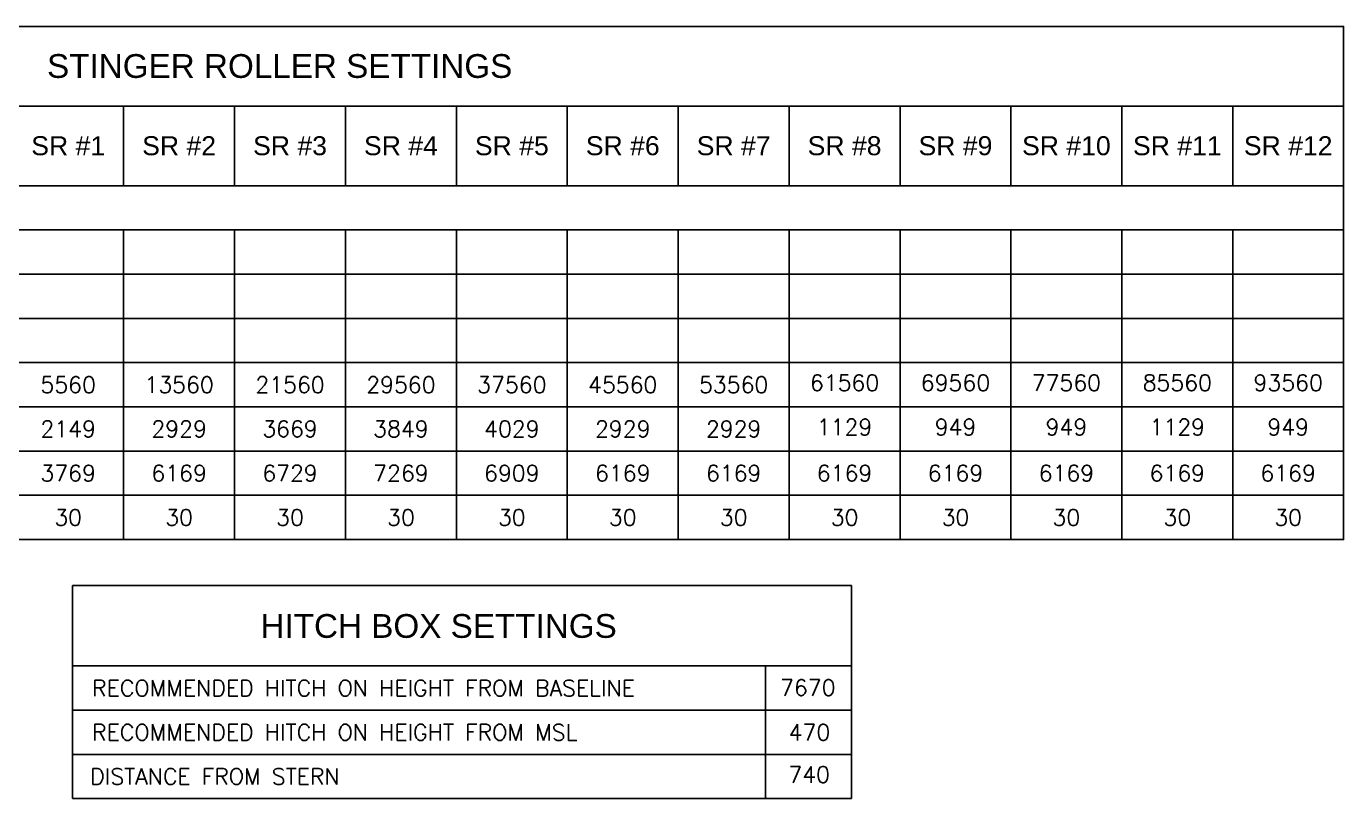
# Model space of a CAD drawing. Extents: x -77424 to 170509, y -26698 to 150000.
# Drawn here: x 35741 to 91118, y 117518 to 150000 of the extents above; entities that cross this region are included whole.
import ezdxf

# ---------------------------------------------------------------- set-up
doc = ezdxf.new("R2010")
doc.units = 0
doc.header["$LTSCALE"] = 3.5
doc.header["$MEASUREMENT"] = 0
doc.layers.get('0').update_dxf_attribs({"linetype": 'CONTINUOUS'})
doc.layers.add('DIM', color=1, linetype='CONTINUOUS')
doc.styles.add('ROMANS', font='romans')
doc.styles.add('USOS-Text', font='arial.ttf')

msp = doc.modelspace()

# ---------------------------------------------------------------- linework, layer by layer
at = {"color": 3}
for p, q in [((0, 146648.7), (91118.1, 146648.7)), ((39831.9, 146648.7), (39831.9, 143297.4)), ((44494.3, 146648.7), (44494.3, 143297.4)), ((49156.7, 146648.7), (49156.7, 143297.4)), ((53819, 146648.7), (53819, 143297.4)), ((58481.4, 146648.7), (58481.4, 143297.4)), ((63143.8, 146648.7), (63143.8, 143297.4)), ((67806.2, 146648.7), (67806.2, 143297.4)), ((72468.5, 146648.7), (72468.5, 143297.4)), ((77130.9, 146648.7), (77130.9, 143297.4)), ((81793.3, 146648.7), (81793.3, 143297.4)), ((86455.7, 146648.7), (86455.7, 143297.4)), ((0, 143297.4), (91118.1, 143297.4)), ((39831.9, 141437.2), (39831.9, 128415.7)), ((44494.3, 141437.2), (44494.3, 128415.7)), ((49156.7, 141437.2), (49156.7, 128415.7)), ((53819, 141437.2), (53819, 128415.7)), ((58481.4, 141437.2), (58481.4, 128415.7)), ((63143.8, 141437.2), (63143.8, 128415.7)), ((67806.2, 141437.2), (67806.2, 128415.7)), ((72468.5, 141437.2), (72468.5, 128415.7)), ((77130.9, 141437.2), (77130.9, 128415.7)), ((81793.3, 141437.2), (81793.3, 128415.7)), ((86455.7, 141437.2), (86455.7, 128415.7)), ((37684.7, 117517.9), (37684.7, 126486)), ((37684.7, 126486), (70424.1, 126486)), ((70424.1, 126486), (70424.1, 117517.9)), ((37684.7, 123098.6), (70424.1, 123098.6)), ((66814.3, 123098.6), (66814.3, 117517.9)), ((37684.7, 117517.9), (70424.1, 117517.9))]:
    msp.add_line(p, q, dxfattribs=at)
at = {"color": 1}
for p, q in [((0, 141437.2), (91118.1, 141437.2)), ((0, 139577), (91118.1, 139577)), ((0, 137716.8), (91118.1, 137716.8)), ((0, 135856.5), (91118.1, 135856.5)), ((0, 133996.3), (91118.1, 133996.3)), ((0, 132136.1), (91118.1, 132136.1)), ((0, 130275.9), (91118.1, 130275.9)), ((37684.7, 121238.4), (70424.1, 121238.4)), ((37684.7, 119378.1), (70424.1, 119378.1))]:
    msp.add_line(p, q, dxfattribs=at)
at = {"color": 3}
msp.add_lwpolyline([(0, 128415.7), (0, 150000), (91118.1, 150000), (91118.1, 128415.7)], close=True, dxfattribs=at)

# ---------------------------------------------------------------- texts
at = {"attachment_point": 5, "style": 'USOS-Text'}
for s, insert, char_height, width in [('{\\C3;STINGER ROLLER SETTINGS}', (46390.9, 148324.4), 1000, 21232.543), ('{\\C3;SR #1}', (37500.7, 144973.1), 800, 4398.396), ('{\\C3;SR #2}', (42163.1, 144973.1), 800, 4398.396), ('{\\C3;SR #3}', (46825.5, 144973.1), 800, 4398.396), ('{\\C3;SR #4}', (51487.8, 144973.1), 800, 4398.396), ('{\\C3;SR #5}', (56150.2, 144973.1), 800, 4398.396), ('{\\C3;SR #6}', (60812.6, 144973.1), 800, 4398.396), ('{\\C3;SR #7}', (65475, 144973.1), 800, 18267.64), ('{\\C3;SR #8}', (70137.4, 144973.1), 800, 18267.64), ('{\\C3;SR #9}', (74799.7, 144973.1), 800, 18267.64), ('{\\C3;SR #10}', (79462.1, 144973.1), 800, 18267.64), ('{\\C3;SR #11}', (84124.5, 144973.1), 800, 18267.64), ('{\\C3;SR #12}', (88786.9, 144973.1), 800, 18267.64), ('{\\C3;HITCH BOX SETTINGS}', (53073.1, 124774.2), 1000, 21232.543)]:
    msp.add_mtext(s, dxfattribs=dict(at, insert=insert, char_height=char_height, width=width))
at = {"layer": 'DIM', "color": 2, "ltscale": 0.1, "char_height": 680, "style": 'ROMANS'}
for s, insert, attachment_point in [('5560', (37500.7, 134926.4), 5), ('13560', (42163.1, 134926.4), 5), ('21560', (46825.5, 134926.4), 5), ('29560', (51487.8, 134926.4), 5), ('37560', (56150.2, 134926.4), 5), ('45560', (60812.6, 134926.4), 5), ('53560', (65475, 134926.4), 5), ('61560', (70137.4, 135007.7), 5), ('69560', (74799.7, 135007.7), 5), ('77560', (79462.1, 135007.7), 5), ('85560', (84124.5, 135007.7), 5), ('93560', (88786.9, 135007.7), 5), ('1129', (70137.4, 133147.5), 5), ('949', (74799.7, 133147.5), 5), ('949', (79462.1, 133147.5), 5), ('1129', (84124.5, 133147.5), 5), ('949', (88786.9, 133147.5), 5), ('2149', (37500.7, 133066.2), 5), ('2929', (42163.1, 133066.2), 5), ('3669', (46825.5, 133066.2), 5), ('3849', (51487.8, 133066.2), 5), ('4029', (56150.2, 133066.2), 5), ('2929', (60812.6, 133066.2), 5), ('2929', (65475, 133066.2), 5), ('3769', (37500.7, 131206), 5), ('6169', (42163.1, 131206), 5), ('6729', (46825.5, 131206), 5), ('7269', (51487.8, 131206), 5), ('6909', (56150.2, 131206), 5), ('6169', (60812.6, 131206), 5), ('6169', (65475, 131206), 5), ('6169', (70137.4, 131206), 5), ('6169', (74799.7, 131206), 5), ('6169', (79462.1, 131206), 5), ('6169', (84124.5, 131206), 5), ('6169', (88786.9, 131206), 5), ('30', (37500.7, 129345.8), 5), ('30', (42163.1, 129345.8), 5), ('30', (46825.5, 129345.8), 5), ('30', (51487.8, 129345.8), 5), ('30', (56150.2, 129345.8), 5), ('30', (60812.6, 129345.8), 5), ('30', (65475, 129345.8), 5), ('30', (70137.4, 129345.8), 5), ('30', (74799.7, 129345.8), 5), ('30', (79462.1, 129345.8), 5), ('30', (84124.5, 129345.8), 5), ('30', (88786.9, 129345.8), 5), ('RECOMMENDED HITCH ON HEIGHT FROM BASELINE', (38507.9, 122168.5), 4), ('7670', (68590.3, 122187), 5), ('RECOMMENDED HITCH ON HEIGHT FROM MSL', (38507.9, 120308.2), 4), ('470', (68660.6, 120308.2), 5), ('DISTANCE FROM STERN', (38425.3, 118453.2), 4), ('740', (68650.2, 118529.3), 5)]:
    msp.add_mtext(s, dxfattribs=dict(at, insert=insert, attachment_point=attachment_point))

doc.saveas('drawing.dxf')
